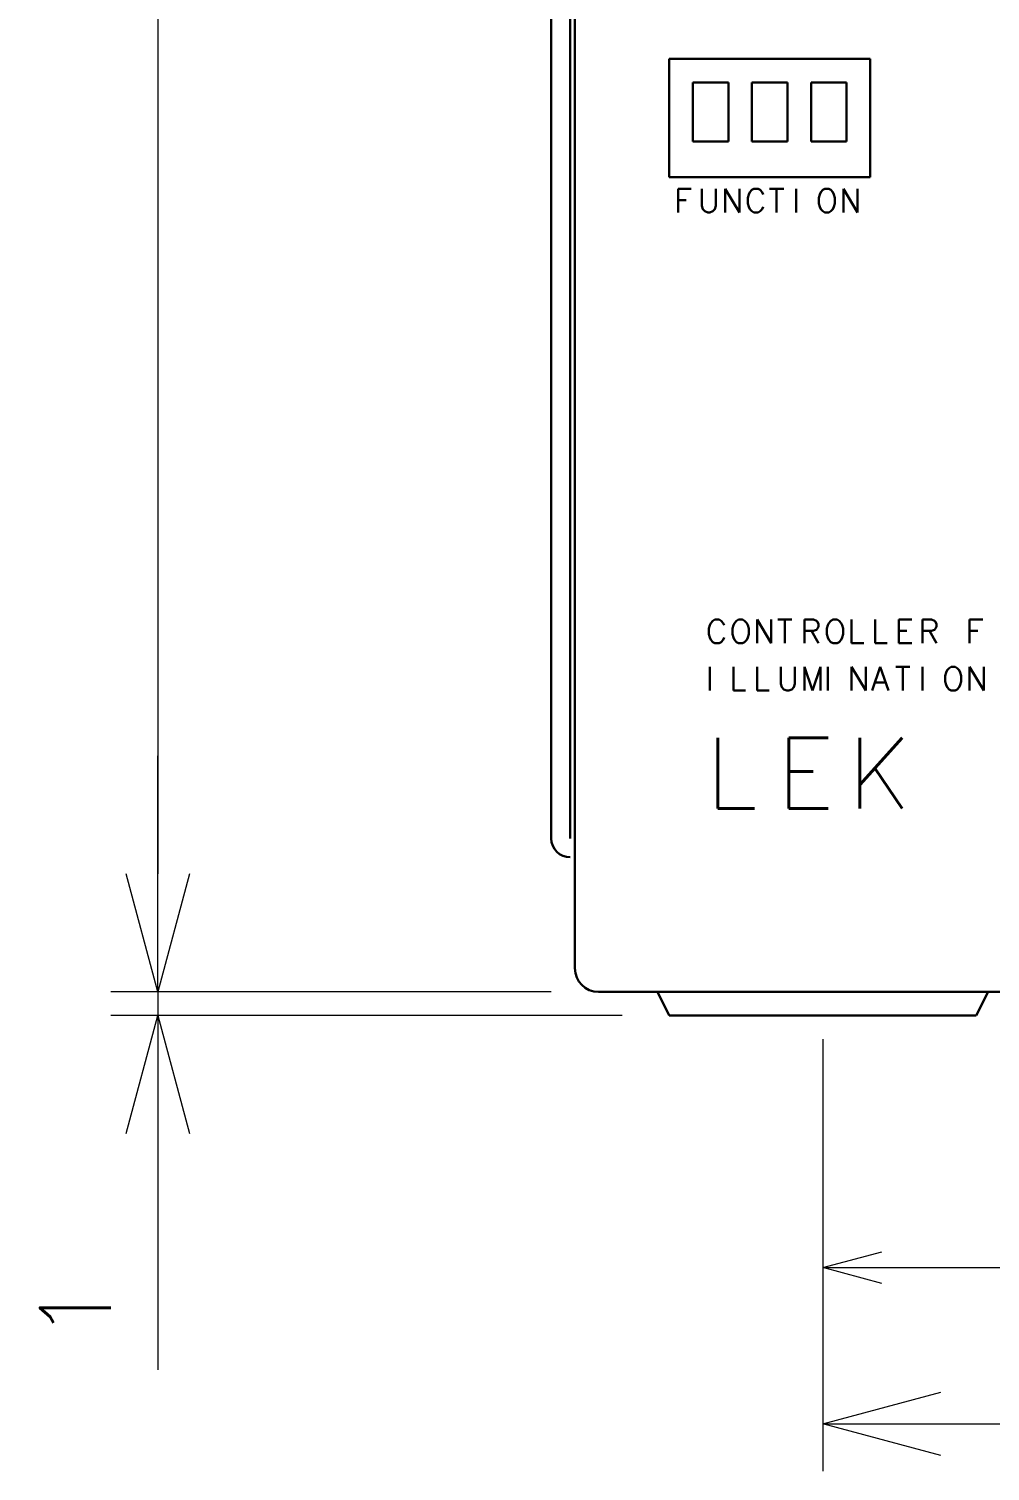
# Model space of a CAD drawing. Header units: inches. Extents: x 15 to 427, y 4 to 223.
# Drawn here: x 15 to 55.7, y 12.9 to 74 of the extents above; entities that cross this region are included whole.
import ezdxf

# ---------------------------------------------------------------- set-up
doc = ezdxf.new("R2010")
doc.units = ezdxf.units.IN
doc.header["$MEASUREMENT"] = 0
doc.layers.get('0').update_dxf_attribs({"lineweight": 30})
doc.layers.get('Defpoints').update_dxf_attribs({"lineweight": 9})
for name, color, linetype, lineweight in [('2KD_寸法１', 7, 'Continuous', 15), ('2KD_寸法１ @ 1', 7, 'Continuous', 15), ('2KD_寸法１ @ 2', 7, 'Continuous', 15)]:
    doc.layers.add(name, color=color, linetype=linetype, lineweight=lineweight)
doc.styles.get("Standard").update_dxf_attribs({"font": 'txt', "bigfont": 'extfont2.shx'})
doc.dimstyles.new('KD-STD', dxfattribs={"dimscale": 0, "dimtxt": 2.5, "dimasz": 2.5, "dimexe": 1, "dimexo": 1, "dimgap": 1, "dimtad": 1, "dimdsep": 46, "dimtxsty": 'Standard', "dimblk": 'OPEN30', "dimcen": 0, "dimadec": 0, "dimazin": 0, "dimtfac": 1, "dimtmove": 0, "dimatfit": 3, "dimldrblk": 'OPEN30', "dimfxl": 1, "dimtolj": 1, "dimtzin": 0, "dimlwd": 15, "dimlwe": 15, "dimarcsym": 0})

# ---------------------------------------------------------------- blocks, each defined once
blk = doc.blocks.new('_Open30')
at = {"lineweight": -2}
for p, q in [((-1, 0.268), (0, 0)), ((0, 0), (-1, -0.268)), ((0, 0), (-1, 0))]:
    blk.add_line(p, q, dxfattribs=at)
blk = doc.blocks.new('*D118')
at = {"layer": '2KD_寸法１', "color": 0, "lineweight": 15}
for p, q in [((36.16, 133.22), (18.504, 133.22)), ((20.504, 128.22), (20.504, 38.22)), ((37.16, 33.22), (18.504, 33.22))]:
    blk.add_line(p, q, dxfattribs=at)
at = {"layer": 'Defpoints', "color": 0}
for p in [(38.16, 133.22), (20.504, 33.22), (39.16, 33.22)]:
    blk.add_point(p, dxfattribs=at)
at = {"layer": '2KD_寸法１', "color": 0, "lineweight": 15, "xscale": 5, "yscale": 5, "zscale": 5}
for p, rotation in [((20.504, 133.22), 90), ((20.504, 33.22), 270)]:
    blk.add_blockref('_Open30', p, dxfattribs=dict(at, rotation=rotation))
at = {"layer": '2KD_寸法１', "color": 0, "insert": (17.004, 83.22), "char_height": 3, "attachment_point": 5, "rotation": 90}
blk.add_mtext('\\A1;100', dxfattribs=at)
blk = doc.blocks.new('*D119')
at = {"layer": '2KD_寸法１', "color": 0, "lineweight": 15}
for p, q in [((20.504, 38.22), (20.504, 43.22)), ((37.16, 33.22), (18.504, 33.22)), ((20.504, 33.22), (20.504, 32.22)), ((40.16, 32.22), (18.504, 32.22)), ((20.504, 27.22), (20.504, 17.22))]:
    blk.add_line(p, q, dxfattribs=at)
at = {"layer": 'Defpoints', "color": 0}
for p in [(39.16, 33.22), (20.504, 32.22), (42.16, 32.22)]:
    blk.add_point(p, dxfattribs=at)
at = {"layer": '2KD_寸法１', "color": 0, "lineweight": 15, "xscale": 5, "yscale": 5, "zscale": 5}
for p, rotation in [((20.504, 33.22), 270), ((20.504, 32.22), 90)]:
    blk.add_blockref('_Open30', p, dxfattribs=dict(at, rotation=rotation))
at = {"layer": '2KD_寸法１', "color": 0, "insert": (17.004, 19.72), "char_height": 3, "attachment_point": 5, "rotation": 90}
blk.add_mtext('\\A1;1', dxfattribs=at)
blk = doc.blocks.new('*D108')
at = {"layer": '2KD_寸法１', "color": 0, "lineweight": 15}
for p, q in [((48.66, 31.22), (48.66, 20.549)), ((85.66, 31.22), (85.66, 20.549)), ((51.16, 21.549), (83.16, 21.549))]:
    blk.add_line(p, q, dxfattribs=at)
at = {"layer": 'Defpoints', "color": 0}
for p in [(48.66, 32.22), (85.66, 32.22), (85.66, 21.549)]:
    blk.add_point(p, dxfattribs=at)
at = {"layer": '2KD_寸法１', "color": 0, "lineweight": 15, "xscale": 2.5, "yscale": 2.5, "zscale": 2.5, "rotation": 180}
blk.add_blockref('_Open30', (48.66, 21.549), dxfattribs=at)
at = {"layer": '2KD_寸法１', "color": 0, "lineweight": 15, "xscale": 2.5, "yscale": 2.5, "zscale": 2.5}
blk.add_blockref('_Open30', (85.66, 21.549), dxfattribs=at)
at = {"layer": '2KD_寸法１', "color": 0, "insert": (67.16, 23.799), "char_height": 2.5, "attachment_point": 5}
blk.add_mtext('\\A1;37', dxfattribs=at)
blk = doc.blocks.new('*D109')
at = {"layer": '2KD_寸法１', "color": 0, "lineweight": 15}
for p, q in [((48.66, 30.22), (48.66, 12.931)), ((85.66, 30.22), (85.66, 12.931)), ((53.66, 14.931), (80.66, 14.931))]:
    blk.add_line(p, q, dxfattribs=at)
at = {"layer": 'Defpoints', "color": 0}
for p in [(48.66, 32.22), (85.66, 32.22), (85.66, 14.931)]:
    blk.add_point(p, dxfattribs=at)
at = {"layer": '2KD_寸法１', "color": 0, "lineweight": 15, "xscale": 5, "yscale": 5, "zscale": 5, "rotation": 180}
blk.add_blockref('_Open30', (48.66, 14.931), dxfattribs=at)
at = {"layer": '2KD_寸法１', "color": 0, "lineweight": 15, "xscale": 5, "yscale": 5, "zscale": 5}
blk.add_blockref('_Open30', (85.66, 14.931), dxfattribs=at)
at = {"layer": '2KD_寸法１', "color": 0, "insert": (67.16, 19.431), "char_height": 5, "attachment_point": 5}
blk.add_mtext('\\A1;37', dxfattribs=at)
blk = doc.blocks.new('A$C72D67822')
for p, q in [((-30, -93.5), (-30, -1)), ((-29.2, -93.5), (-29.2, -0.8)), ((-29, -99), (-29, -1)), ((-25, -65.5), (-25, -60.5)), ((-25, -60.5), (-16.5, -60.5)), ((-16.5, -60.5), (-16.5, -65.5)), ((-24, -61.5), (-22.5, -61.5)), ((-24, -64), (-24, -61.5)), ((-22.5, -61.5), (-22.5, -64)), ((-21.5, -61.5), (-20, -61.5)), ((-21.5, -64), (-21.5, -61.5)), ((-20, -61.5), (-20, -64)), ((-19, -61.5), (-17.5, -61.5)), ((-19, -64), (-19, -61.5)), ((-17.5, -61.5), (-17.5, -64)), ((-22.5, -64), (-24, -64)), ((-20, -64), (-21.5, -64)), ((-17.5, -64), (-19, -64)), ((-16.5, -65.5), (-25, -65.5)), ((-28, -100), (28, -100)), ((-25.5, -100), (-25, -101)), ((-24, -100), (-13, -100)), ((-11.5, -100), (-12, -101)), ((-25, -101), (-12, -101))]:
    blk.add_line(p, q)
for centre, radius in [((-29.2, -93.5), 0.8), ((-28, -99), 1)]:
    blk.add_arc(centre, radius, 180, 270)
for s, height, p in [('F', 1, (-24.8, -67)), ('U', 1, (-23.8, -67)), ('N', 1, (-22.8, -67)), ('C', 1, (-21.8, -67)), ('T', 1, (-20.8, -67)), ('I', 1, (-19.8, -67)), ('O', 1, (-18.8, -67)), ('N', 1, (-17.8, -67)), ('C', 1, (-23.453, -85.239)), ('O', 1, (-22.453, -85.239)), ('N', 1, (-21.453, -85.239)), ('T', 1, (-20.453, -85.239)), ('R', 1, (-19.453, -85.239)), ('O', 1, (-18.453, -85.239)), ('L', 1, (-17.453, -85.239)), ('L', 1, (-16.453, -85.239)), ('E', 1, (-15.453, -85.239)), ('R', 1, (-14.453, -85.239)), ('F', 1, (-12.453, -85.239)), ('I', 1, (-23.453, -87.239)), ('L', 1, (-22.453, -87.239)), ('L', 1, (-21.453, -87.239)), ('U', 1, (-20.453, -87.239)), ('M', 1, (-19.453, -87.239)), ('I', 1, (-18.453, -87.239)), ('N', 1, (-17.453, -87.239)), ('A', 1, (-16.453, -87.239)), ('T', 1, (-15.453, -87.239)), ('I', 1, (-14.453, -87.239)), ('O', 1, (-13.453, -87.239)), ('N', 1, (-12.453, -87.239)), ('L', 3, (-23.453, -92.239)), ('E', 3, (-20.453, -92.239)), ('K', 3, (-17.453, -92.239))]:
    blk.add_text(s, height=height).set_placement(p)
blk = doc.blocks.new('*U125')
at = {"layer": '2KD_寸法１ @ 1'}
dim = blk.add_linear_dim(base=(85.66, 21.549), p1=(48.66, 32.22), p2=(85.66, 32.22), dimstyle='KD-STD', override={"dimscale": 1, "dimtix": 0, "dimtofl": 1, "dimtmove": 0, "dimatfit": 3}, dxfattribs=at)
dim.commit()
dim.dimension.update_dxf_attribs({"geometry": '*D108', "text_midpoint": (67.16, 23.799)})
at = {"layer": '2KD_寸法１ @ 2'}
dim = blk.add_linear_dim(base=(85.66, 14.931), p1=(48.66, 32.22), p2=(85.66, 32.22), dimstyle='KD-STD', override={"dimscale": 2, "dimtix": 0, "dimtofl": 1, "dimtmove": 0, "dimatfit": 3}, dxfattribs=at)
dim.commit()
dim.dimension.update_dxf_attribs({"geometry": '*D109', "text_midpoint": (67.16, 19.431)})

msp = doc.modelspace()

# ---------------------------------------------------------------- block references
msp.add_blockref('A$C72D67822', (67.16, 133.22))
at = {"layer": '2KD_寸法１'}
msp.add_blockref('*U125', (0, 0), dxfattribs=at)

# ---------------------------------------------------------------- dimensions: what is measured, and where the dimension line sits
at = {"layer": '2KD_寸法１ @ 2'}
for base, p1, p2, picture, middle in [((20.504, 33.22), (38.16, 133.22), (39.16, 33.22), '*D118', (17.004, 83.22)), ((20.504, 32.22), (39.16, 33.22), (42.16, 32.22), '*D119', (17.004, 19.72))]:
    dim = msp.add_linear_dim(base=base, p1=p1, p2=p2, angle=90, dimstyle='KD-STD', override={"dimscale": 2, "dimtxt": 1.5, "dimtix": 0, "dimtofl": 1, "dimtmove": 0, "dimatfit": 3}, dxfattribs=at)
    dim.commit()
    dim.dimension.update_dxf_attribs({"geometry": picture, "text_midpoint": middle})

doc.saveas('drawing.dxf')
